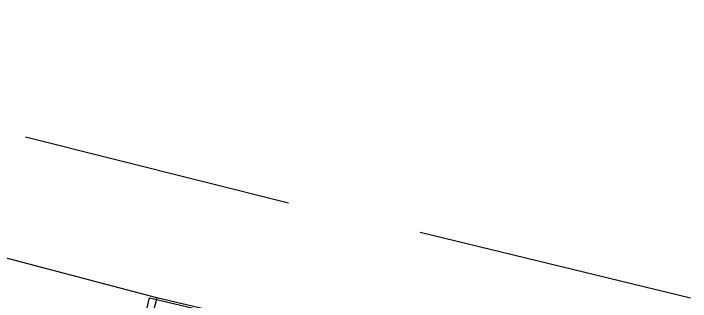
# Model space of a CAD drawing. Header units: feet. Extents: x -84 to 198, y -22 to 181.
# Drawn here: x 32.085 to 33.32, y 21.118 to 21.643 of the extents above; entities that cross this region are included whole.
import ezdxf

# ---------------------------------------------------------------- set-up
doc = ezdxf.new("R2010")
doc.units = ezdxf.units.FT
doc.layers.add('A-LINEA', color=7, linetype='CONTINUOUS')

msp = doc.modelspace()

# ---------------------------------------------------------------- linework, layer by layer
at = {"layer": 'A-LINEA'}
for p, q in [((32.3467, 21.1244), (28.76, 22.0711)), ((32.3467, 21.1244), (28.76, 22.0711)), ((32.1067, 21.4178), (32.5867, 21.2978)), ((32.1067, 21.4178), (32.5867, 21.2978)), ((32.8267, 21.2444), (33.32, 21.1244)), ((32.8267, 21.2444), (33.32, 21.1244))]:
    msp.add_line(p, q, dxfattribs=at)
for points in [[(32.6267, 21.0578), (32.3467, 21.1244), (32.2, 20.5644), (32.48, 20.4978), (32.6267, 21.0578)], [(32.3333, 21.1244), (32.6133, 21.0578), (32.48, 20.4978), (32.2, 20.5644), (32.3333, 21.1244)], [(32.6267, 21.0578), (32.3467, 21.1244), (32.2, 20.5644), (32.48, 20.4978), (32.6267, 21.0578)], [(32.3333, 21.1244), (32.6133, 21.0578), (32.48, 20.4978), (32.2, 20.5644), (32.3333, 21.1244)]]:
    msp.add_lwpolyline(points, dxfattribs=at)

doc.saveas('drawing.dxf')
